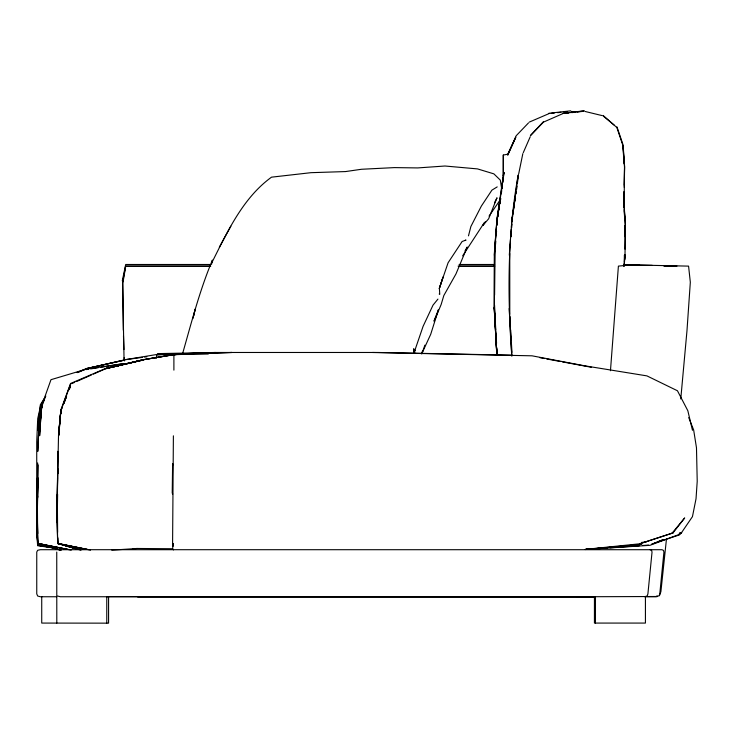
<?xml version="1.0" encoding="UTF-8"?>
<svg xmlns="http://www.w3.org/2000/svg" width="734" height="734" viewBox="0 0 734 734"><rect width="100%" height="100%" fill="white"/><g stroke="black" fill="none" stroke-linecap="round" stroke-linejoin="round"><path stroke-width="1.1" d="M57.775 451.438L57.224 522.259L57.757 543.509L90.521 550.124M496.854 354.458L494.312 305.638L494.523 250.615L497.001 218.512L503.285 175.894L503.295 155.048L507.79 154.204L515.791 137.249L507.735 155.324M37.416 494.367L37.269 516.901L37.801 464.796L37.269 516.901L37.783 533.48M57.628 532.288L57.289 494.367L58.546 434.234L60.959 409.673L70.565 383.478L105.265 368.624L142.13 360.266L105.889 368.606L93.42 374.092M494.248 308.638L494.358 253.744L496.9 220.494L500.157 199.648M494.569 305.252L495.074 317.583M494.588 295.114L495.111 250.092M37.572 477.623L37.654 462.961M57.757 451.346L57.188 522.278L57.371 494.367M55.408 548.289L37.654 545.711L36.728 533.6L36.865 516.479L37.673 544.087L36.773 527.095L36.737 505.056M173.389 435.822L172.582 544.637M78.575 549.454L57.702 543.527L57.023 522.278L57.536 477.632M58.546 549.619L37.709 543.527L37.315 494.367M624.295 185.234L624.542 165.957L623.12 145.029L616.973 126.881M624.551 165.811L624.258 187.372M624.735 254.661L624.184 265.919M625.001 236.706L625.019 225.421L625.129 227.678M624.854 259.414L624.918 254.854M624.992 249.156L625.304 226.375L624.074 204.85L624.175 207.135M57.023 522.278L57.454 494.331M57.188 522.278L57.61 494.294M624.285 261.864L624.386 255.111M623.872 191.858L623.753 207.483M624.184 191.803L624.074 207.383M37.039 516.424L38.058 477.926L37.241 516.36L37.783 543.509L43.187 544.61L37.709 543.527L36.773 527.095L37.296 478.027L36.939 516.452L37.709 543.527L71.216 550.124M58.252 473.531L58.353 470.246M58.179 473.54L58.344 469.164M41.554 406.131L39.636 435.638L41.554 406.131L50.976 379.689L86.337 369.138L123.908 363.596L100.677 367.294M61.115 413.095L61.271 410.838M509.304 255.203L510.479 239.486M510.644 237.247L511.222 229.421M511.387 227.237L511.772 220.273L515.158 197.859L512.286 218.246L512.626 216.007M509.754 253.459L509.791 314.225M510.258 246.725L510.506 243.358M511.011 236.632L511.259 233.265M511.681 227.65L511.928 224.283M610.459 370.734L618.404 266.121L630.68 264.91L688.575 266.121L690.327 282.241L686.987 330.603L680.767 398.957M494.386 255.276L495.074 246.193M495.239 244.073L496.523 227.182M496.689 225.044L497.276 219.338M495.533 244.486L495.789 241.119M496.303 234.385L496.56 231.017M496.982 225.402L497.239 222.044M41.645 408.994L40.875 411.058L38.801 435.565L41.058 409.673L42.233 406.526L40.875 411.04L38.59 434.234L37.792 451.337L38.416 435.537L40.829 409.645L42.031 406.508M40.875 411.04L38.599 434.216L40.829 409.645L42.021 406.544M624.084 265.937L624.983 256.817L625.396 224.613L624.093 204.529L624.561 167.646L623.102 147.112M623.836 266.341L624.065 264.102M414.591 353.109L414.939 350.026L414.811 350.54L423.087 326.355L433.032 305.115L437.95 299.096M666.472 538.921L660.894 591.677L659.545 595.412M60.784 411.049L58.573 434.436L60.959 409.673L58.748 435.565L60.794 410.921L70.556 384.157M518.167 174.976L512.956 213.805M516.094 193.813L516.369 191.602M516.653 189.381L517.066 186.051M517.488 182.729L518.461 174.967M501.313 193.813L501.744 190.491M502.028 188.271L502.451 184.94M502.735 182.729L503.166 179.399M503.441 177.178L503.726 174.967M518.02 175.894C507.46 235.201 507.405 295.655 511.781 355.595M625.129 227.723L625.304 226.375M501.698 188.445L503.212 177.224M500.359 198.079L497.588 217.191L497.946 214.888M497.597 217.071L500.368 197.859L496.89 220.622M515.213 200.52L515.534 198.253M499.909 203.914L500.249 201.648M498.276 212.722L503.9 172.82M125.551 267.341L122.807 283.342L123.321 330.199M211.988 262.359C227.393 231.779 242.917 197.886 271.507 177.169L310.959 172.683L345.512 171.572L361.495 169.27L394.369 167.609L417.729 167.921L444.978 166.012L477.504 168.903L493.863 173.857L500.322 180.124L501.753 189.299M211.566 264.323L212.401 260.111C199.832 290.031 191.739 321.492 182.876 352.632M518.69 173.839L522.837 153.635M122.294 280.81L125.697 264.488L210.475 264.488M503.964 172.508L503.295 175.747L503.295 155.048M503.432 174.894L503.882 172.756L503.285 175.94M193.804 315.675L195.207 309.042L192.895 318.62M468.485 235.853L470.87 226.522L481.357 206.08L491.908 190.143L497.212 186.886M158.636 353.604L156.681 354.751L156.287 358.201M421.949 353.65L424.894 345.154M421.509 353.669L422.683 350.485M69.079 389.69L70.28 386.524M61.353 409.719L62.161 407.599M63.785 403.37L66.629 395.956M44.572 399.342L40.443 409.746L42.306 405.764M433.959 321.006L438.51 309.555L430.684 334.374L421.747 353.797M434.198 321.088L441.134 304.546L443.841 295.518L455.97 273.938L467.237 247.037L465.035 250.844M523.278 152.644L530.232 136.735M508.203 153.635L516.186 135.744L528.48 122.927M484.357 222.549L462.649 255.863M494.477 202.749L497.01 197.795L488.624 218.805L482.834 225.522L485.321 221.751M230.871 226.2L219.319 247.202M45.269 397.489L40.388 406.177L44.389 399.268M175.885 354.394L176.784 353.559M45.829 396.076L40.361 404.691L37.617 429.895L40.599 405.847L37.718 418.609L36.728 441.868L36.746 531.691M489.046 216.108L500.946 198.813M679.565 533.269L681.666 532.444L692.456 516.635L696.025 498.781L697.217 481.311L696.483 447.804L693.648 429.95L688.731 417.6M530.443 135.496L543.316 121.789M530.434 135.671L543.463 122.128L562.776 113.651M105.265 368.624L143.424 359.706L175.371 354.348L175.83 354.907M174.967 354.733L175.371 354.339L143.451 359.697L174.94 354.54M173.352 549.757L172.628 548.711L173.334 549.775M681.556 532.664L678.546 534.701L649.929 545.325L585.126 549.527M175.371 354.348L173.417 355.476M156.681 354.751L158.709 353.586M174.279 354.751L176.188 353.715L208.263 354.036M157.773 354.329L125.239 359.688L86.896 368.606L77.639 372.606M71.593 383.698L74.712 382.322M76.786 381.414L91.337 375.01M529.251 122.128L548.94 113.651M76.896 372.56L86.227 368.624L123.881 360.266L86.227 368.624M654.37 543.142L658.572 541.499M657.866 541.738L663.041 539.719M679.601 533.251L681.666 532.444M658.003 541.72L663.316 539.683M679.253 533.581L681.372 532.774L679.418 534.921L651.7 544.032M639.58 543.821L673.014 532.921L684.694 517.929L671.803 533.49L673.014 532.921L639.58 543.821L585.117 549.399M465.154 240.376L465.998 240.073L462.108 241.514L448.089 262.772L439.253 288.6L443.07 276.993L439.4 288.324L439.749 294.352L439.216 294.004M594.439 596.485L594.43 623.074L645.425 623.074L645.425 596.485L647.159 595.962L647.911 593.852L652.021 552.252L651.664 550.454L650.113 549.711M652.691 543.756L653.324 543.555M105.797 368.606L143.249 359.779M86.3 369.587L88.511 369.239M90.722 368.881L98.466 367.651M125.239 359.688L142.268 357.385M144.534 357.082L146.809 356.77M565.015 113.394L568.382 113.008M571.749 112.632L575.117 112.247M577.364 111.99L581.851 111.485M562.712 113.265L584.145 110.843M562.703 113.44L584.136 111.017M548.885 113.265L570.749 110.843M551.124 113.403L554.381 113.045M557.647 112.678L560.914 112.32M564.18 111.953L567.437 111.596M585.108 549.445L641.736 544.408M586.283 549.371L594.274 548.702M603.403 547.94L597.696 548.417L603.495 547.913M609.11 547.472L612.532 547.179M586.411 549.326L594.384 548.665M609.183 547.445L612.606 547.16M641.516 542.408L646.067 542.059M587.374 549.353L607.752 547.931M610.009 547.775L617.936 547.215M620.202 547.059L629.258 546.426M632.653 546.197L639.442 545.72M642.846 545.481L648.498 545.087M111.77 550.151L137.166 548.481M511.873 355.173L378.001 352.476L215.466 352.476L157.067 354.706L171.949 354.559M174.655 354.706L231.889 352.476L176.316 353.852M159.095 353.595L215.466 352.476M577.218 596.788L589.191 596.65M581.713 596.751L657.361 596.522L645.48 596.522M459.089 264.488L494.606 264.488M663.995 265.846L674.381 266.066M126.046 266.121L210.777 266.121M458.099 266.121L494.734 266.121M210.236 266.277L125.578 266.277L122.596 282.397L124.064 360.504M459.64 266.277L493.964 266.277M656.765 595.962L659.049 595.962L659.793 593.852L663.912 552.252L663.545 550.454L661.995 549.711L40.388 549.702L37.663 550.28L36.755 552.032L36.755 593.852L37.663 596.026L40.388 596.751L56.445 596.751M106.522 596.614L595.43 596.65M644.461 596.65L656.398 596.65M593.595 596.751L60.307 596.751L57.637 596.026M137.634 596.935L595.127 596.935M623.946 264.956L652.278 265.35M132.973 548.582L135.249 548.601M136.579 548.472L172.49 548.738M663.527 265.69L676.968 266.121M193.758 353.76L176.224 353.595M190.95 353.926L158.847 353.54M623.937 265.102L639.782 265.341M372.542 352.476L532.031 355.816L584.805 365.835L646.911 375.881L677.454 390.763L687.841 410.746L692.474 430.289M663.664 265.552L675.867 266.075M53.197 547.647L37.663 545.234L55.307 548.078M539.985 357.715L544.463 358.55M546.702 358.963L560.143 361.467M562.382 361.88L591.503 367.303M37.737 543.527L68.06 549.472M57.702 543.527L87.429 549.472M60.904 550.243L38.095 543.426L68.143 549.445M57.839 537.857L58.05 543.426L87.502 549.454M571.777 111.485L573.915 111.99M585.209 111.495L601.852 115.532M77.749 549.427L58.05 543.426L77.63 549.096M58.05 543.426L80.96 550.179M38.095 543.426L60.904 550.206M603.109 115.431L617.01 127.643M602.963 115.807L614.156 125.064M172.729 494.046L172.224 493.083L172.618 463.76L173.114 464.714M617.101 128.267L622.478 144.185M37.829 497.157L36.728 491.624L37.095 499.331M622.836 145.249L624.102 163.746M495.266 320.942L495.789 329.896M496.046 334.374L496.569 343.328M496.826 347.806L497.212 354.522M494.257 308.537L496.909 355.017M509.91 316.464L510.488 326.538M510.68 329.896L511.249 339.97M511.506 344.448L511.947 352.283M509.176 308.537L511.837 356.164M494.193 307.748L496.762 353.871M494.23 307.069L496.762 353.843M624.249 210.741L624.662 218.686M624.285 209.429L624.707 218.548M123.486 335.897L123.945 349.558M124.22 357.522L124.33 360.935M496.909 220.273L496.946 221.595M511.772 220.273L511.809 221.64M413.774 353.109L413.756 348.733L413.765 352.935M36.709 508.047L36.728 533.6M595.457 596.485L595.457 623.074M173.894 356.045L173.894 370.129M108.577 596.558L108.577 623.157L41.728 623.074L41.728 596.485M106.769 596.485L106.769 623.074M56.747 552.032L56.802 623.074M173.297 543.472L172.774 547.105L173.297 543.472M41.26 409.691L39.141 435.601L41.453 407.737L41.26 409.691M497.267 219.438L496.946 221.686L497.285 219.356M65.858 398.085L63.849 403.37L65.858 398.122M70.28 386.442L69.069 389.616L70.271 386.442M143.323 359.752L105.889 368.606L143.323 359.752M57.784 477.962L57.784 477.962"/></g></svg>
